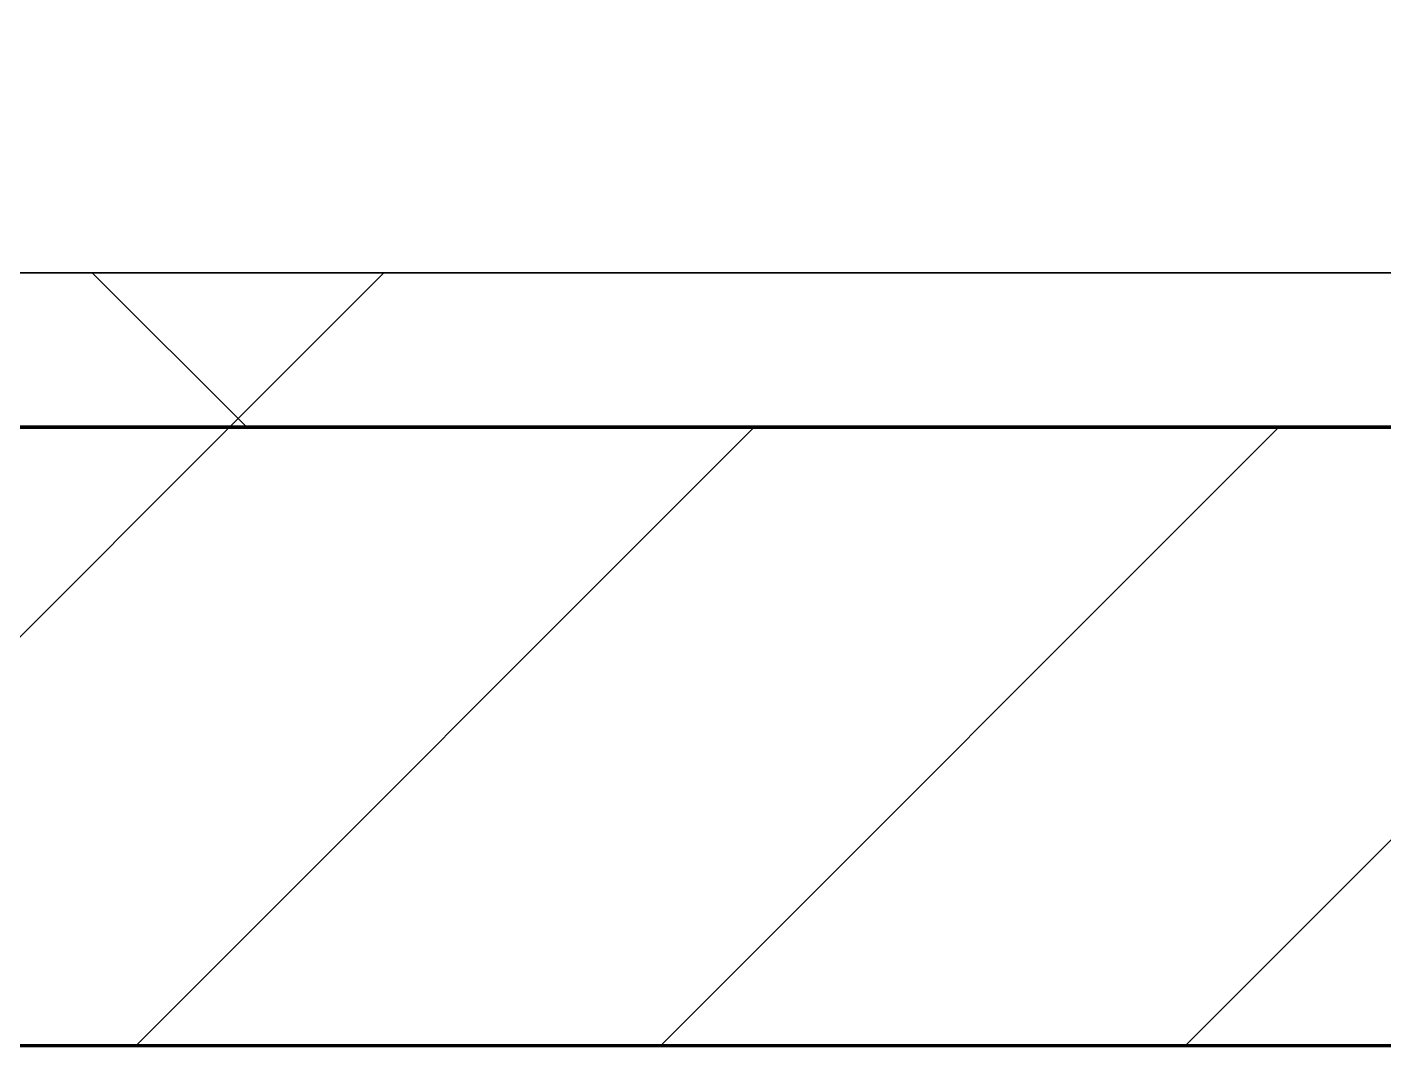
# Model space of a CAD drawing. Header units: millimetres. Extents: x -794334 to -714814, y -17806 to 22403.
# Drawn here: x -730226.5 to -729787.7, y -4021 to -3691.6 of the extents above; entities that cross this region are included whole.
import ezdxf
from ezdxf.xclip import XClip

# ---------------------------------------------------------------- set-up
doc = ezdxf.new("R2010")
doc.units = ezdxf.units.MM
doc.header["$XCLIPFRAME"] = 0
for name, color, linetype, lineweight in [('A-GLAZ-CURT', 2, 'Continuous', 9), ('A-WALL', 5, 'Continuous', 35), ('A-WALL-FNSH', 2, 'Continuous', 35), ('A-WALL-PATT', 1, 'Continuous', 35), ('WALL-E', 2, 'Continuous', 35)]:
    doc.layers.add(name, color=color, linetype=linetype, lineweight=lineweight)
doc.layers.add('A11_ALU.SOLID SHEET', color=2, linetype='Continuous')

# ---------------------------------------------------------------- blocks, each defined once
blk = doc.blocks.new('PPLS-PP19_Custom Tile Pattern - Custom Tile Pattern-V198-4252-01 ENLARGED CONCOURSE LEVEL - REFLECTED CEILING PLAN - SHEET 3')
at = {"layer": 'A-GLAZ-CURT'}
for p, q in [((-300, 0), (300, 0)), ((300, 0), (-300, 0)), ((195.99, 0), (206.22, 0)), ((206.22, 0), (195.99, 0)), ((207.24, 0), (213.31, 0)), ((213.31, 0), (207.24, 0)), ((230.06, 0), (300, 0)), ((-300, -50), (300, -50)), ((300, -50), (-300, -50))]:
    blk.add_line(p, q, dxfattribs=at)
for points, knots in [([(-126.5, 0), (-122.44, 0), (-108.71, 0), (-86.68, 0), (-63.44, 0), (-54.4, 0), (-48.53, 0), (-30.79, 0), (-18.03, 0), (8.61, 0), (15.02, 0), (22.91, 0), (31, 0), (39.04, 0), (51.19, 0), (58.74, 0), (61.34, 0), (61.45, 0)], [-5231.017328, -5231.017328, -5231.017328, -5231.017328, -4994.692869, -4542.524482, -4008.285538, -3689.699207, -3546.54457, -3315.260113, -2864.387349, -2439.246196, -2084.094819, -1956.422387, -1818.904206, -1645.594513, -1443.202566, -1228.752106, -1120.932285, -1120.932285, -1120.932285, -1120.932285]), ([(70.48, 0), (70.38, 0), (65.14, 0), (53.52, 0), (37, 0), (24.07, 0), (12.82, 0), (-2.9, 0), (-20.62, 0), (-32.81, 0), (-44.85, 0), (-51.43, 0), (-51.79, 0)], [-2956.590652, -2956.590652, -2956.590652, -2956.590652, -2950.589685, -2634.532728, -2313.748533, -2106.613311, -1925.670641, -1617.263037, -1290.787923, -1039.307308, -819.71621, -644.910881, -644.910881, -644.910881, -644.910881]), ([(-36.78, 0), (-32.43, 0), (-19.22, 0), (8.83, 0), (43.36, 0), (70.92, 0), (82.12, 0), (83.66, 0)], [-6191.144455, -6191.144455, -6191.144455, -6191.144455, -5862.463379, -5340.621928, -4573.028122, -4094.177415, -3869.465285, -3869.465285, -3869.465285, -3869.465285]), ([(70.47, 0), (66.03, 0), (55.74, 0), (39.61, 0), (24.74, 0), (2.64, 0), (-17.84, 0), (-30.57, 0), (-31.82, 0), (-32, 0)], [-4643.979659, -4643.979659, -4643.979659, -4643.979659, -4326.416877, -4098.545751, -3766.694881, -3333.063701, -2994.501669, -2698.150104, -2614.070998, -2614.070998, -2614.070998, -2614.070998]), ([(103.09, 0), (101.08, 0), (86.31, 0), (63.34, 0), (35.84, 0), (13.81, 0), (6.17, 0), (2.55, 0)], [-375.435014, -375.435014, -375.435014, -375.435014, -369.147452, -330.153101, -307.516438, -285.83788, -252.618324, -252.618324, -252.618324, -252.618324]), ([(2.61, 0), (2.75, 0), (12.38, 0), (22.06, 0), (37.44, 0), (45.92, 0), (57.76, 0), (64.47, 0), (72.74, 0), (75.22, 0), (76.03, 0), (76.21, 0)], [-1723.788009, -1723.788009, -1723.788009, -1723.788009, -1716.209403, -1206.526904, -1089.329421, -901.315459, -753.071572, -495.328968, -421.953223, -334.951786, -290.452333, -290.452333, -290.452333, -290.452333]), ([(2.7, 0), (3.62, 0), (16.23, 0), (38.1, 0), (60.36, 0), (69.75, 0)], [-432.714428, -432.714428, -432.714428, -432.714428, -429.606584, -390.253598, -361.643964, -361.643964, -361.643964, -361.643964]), ([(69.84, 0), (67.49, 0), (61.19, 0), (51.85, 0), (43.81, 0), (29.53, 0), (20.67, 0), (18.85, 0), (18.16, 0)], [-6861.970004, -6861.970004, -6861.970004, -6861.970004, -6738.82075, -6548.303034, -6314.283804, -6135.05769, -5972.647715, -5832.674503, -5832.674503, -5832.674503, -5832.674503]), ([(27.44, 0), (27.9, 0), (29.54, 0), (38.07, 0), (53.39, 0), (71.67, 0), (84.83, 0), (86.01, 0), (92.51, 0), (94.33, 0)], [-5037.309798, -5037.309798, -5037.309798, -5037.309798, -4887.603822, -4705.298446, -4353.683244, -3960.84581, -3759.045785, -3336.541051, -2783.776468, -2783.776468, -2783.776468, -2783.776468]), ([(27.89, 0), (29.09, 0), (33.4, 0), (48.37, 0), (61.43, 0), (69.15, 0), (69.85, 0)], [-147.777612, -147.777612, -147.777612, -147.777612, -135.792042, -118.513713, -97.899267, -95.855748, -95.855748, -95.855748, -95.855748]), ([(136.44, 0), (121.66, 0), (86.93, 0), (51.16, 0), (31.18, 0)], [-106.750556, -106.750556, -106.750556, -106.750556, -59.610984, 0, 0, 0, 0]), ([(70.09, 0), (69.74, 0), (64.8, 0), (57.82, 0), (46.51, 0), (41.18, 0), (36.02, 0), (35.54, 0), (35.54, 0)], [-358.877847, -358.877847, -358.877847, -358.877847, -357.622665, -341.267687, -334.000314, -326.15566, -319.318397, -317.489778, -317.489778, -317.489778, -317.489778]), ([(36.29, 0), (37.77, 0), (48.82, 0), (64.79, 0), (95.91, 0), (124.45, 0), (132.42, 0), (134.6, 0)], [-314.598523, -314.598523, -314.598523, -314.598523, -305.899624, -287.17622, -249.500363, -194.761443, -152.241002, -152.241002, -152.241002, -152.241002]), ([(61.47, 0), (61.47, 0), (61.21, 0), (54.61, 0), (53.71, 0), (53.56, 0)], [-1113.311073, -1113.311073, -1113.311073, -1113.311073, -1096.402191, -891.204116, -747.28819, -747.28819, -747.28819, -747.28819]), ([(70.46, 0), (75.26, 0), (98.1, 0), (120.56, 0), (138.15, 0), (138.34, 0)], [-360.928172, -360.928172, -360.928172, -360.928172, -346.313304, -291.370682, -290.777219, -290.777219, -290.777219, -290.777219]), ([(138.36, 0), (129.24, 0), (108.69, 0), (82.39, 0), (70.46, 0)], [-453.393945, -453.393945, -453.393945, -453.393945, -401.860199, -359.314637, -359.314637, -359.314637, -359.314637]), ([(70.46, 0), (81.24, 0), (101.24, 0), (116.36, 0), (128.63, 0), (128.95, 0)], [-95.265416, -95.265416, -95.265416, -95.265416, -63.759246, -39.050993, -35.895543, -35.895543, -35.895543, -35.895543]), ([(114.39, 0), (114.2, 0), (112.08, 0), (105.42, 0), (92.38, 0), (85.59, 0), (76.3, 0), (71.46, 0), (70.49, 0)], [-8148.58938, -8148.58938, -8148.58938, -8148.58938, -8105.191388, -7723.759874, -7531.75727, -7135.649961, -6924.452779, -6873.286093, -6873.286093, -6873.286093, -6873.286093]), ([(76.22, 0), (75.58, 0), (73.64, 0), (71.05, 0), (70.61, 0)], [-193.634889, -193.634889, -193.634889, -193.634889, -31.537676, 0, 0, 0, 0]), ([(94.4, 0), (94.4, 0), (94.64, 0), (99.11, 0), (108.97, 0), (120.79, 0), (139.94, 0), (163.31, 0), (185.23, 0), (193.62, 0), (194.69, 0), (194.79, 0)], [-2348.345796, -2348.345796, -2348.345796, -2348.345796, -2310.419338, -2233.599744, -2052.234781, -1843.028543, -1530.39897, -1095.004608, -529.74427, -295.064701, -265.121568, -265.121568, -265.121568, -265.121568]), ([(129.02, 0), (129.02, 0), (124.41, 0), (122.35, 0), (114.96, 0), (108.04, 0), (103.09, 0)], [-35.386604, -35.386604, -35.386604, -35.386604, -31.430235, -22.807238, -15.488593, 0, 0, 0, 0]), ([(138.19, 0), (136.47, 0), (132.66, 0), (126.24, 0), (118.6, 0), (114.23, 0), (111.98, 0), (105.66, 0), (105.23, 0), (105.23, 0)], [-9778.307256, -9778.307256, -9778.307256, -9778.307256, -9677.714971, -9567.007022, -9453.21225, -9220.200448, -9012.77275, -8966.157302, -8929.495943, -8929.495943, -8929.495943, -8929.495943]), ([(105.26, 0), (105.52, 0), (111.01, 0), (112.65, 0), (113.59, 0)], [-8920.561005, -8920.561005, -8920.561005, -8920.561005, -8814.835624, -8577.462505, -8577.462505, -8577.462505, -8577.462505]), ([(128.58, 0), (128.8, 0), (130.16, 0), (134.48, 0), (137.49, 0), (137.65, 0)], [-633.326174, -633.326174, -633.326174, -633.326174, -627.736123, -618.981161, -618.494257, -618.494257, -618.494257, -618.494257]), ([(137.1, 0), (136, 0), (133.64, 0), (129.87, 0), (129.11, 0)], [-670.405967, -670.405967, -670.405967, -670.405967, -651.020627, -640.742133, -640.742133, -640.742133, -640.742133]), ([(138.31, 0), (143.52, 0), (152.93, 0), (161.24, 0), (162.19, 0), (162.75, 0)], [-617.822622, -617.822622, -617.822622, -617.822622, -602.094757, -592.980799, -581.414464, -581.414464, -581.414464, -581.414464]), ([(157.9, 0), (156.77, 0), (151.67, 0), (144.7, 0), (139.48, 0), (138.34, 0)], [-10292.955006, -10292.955006, -10292.955006, -10292.955006, -10098.273015, -9847.788484, -9781.302464, -9781.302464, -9781.302464, -9781.302464]), ([(168.37, 0), (167.68, 0), (162.47, 0), (152.8, 0), (139.77, 0), (139.11, 0)], [-543.375029, -543.375029, -543.375029, -543.375029, -530.793311, -458.593899, -454.816382, -454.816382, -454.816382, -454.816382]), ([(193.8, 0), (193.33, 0), (190.11, 0), (183.13, 0), (171, 0), (161.95, 0), (161.28, 0), (158.35, 0), (157.85, 0), (157.77, 0)], [-11665.349007, -11665.349007, -11665.349007, -11665.349007, -11565.880756, -11105.624034, -10839.086983, -10768.332124, -10666.779182, -10580.760289, -10550.278881, -10550.278881, -10550.278881, -10550.278881]), ([(300, 0), (286.53, 0), (254.22, 0), (207.11, 0), (177.41, 0), (159.34, 0), (158.33, 0), (158.3, 0)], [-285.253232, -285.253232, -285.253232, -285.253232, -244.693688, -187.987675, -143.776725, -129.632772, -123.352749, -123.352749, -123.352749, -123.352749]), ([(159.07, 0), (159.13, 0), (160.84, 0), (165.21, 0), (174.15, 0), (185.98, 0), (200.51, 0), (206.02, 0), (206.23, 0)], [-115.643202, -115.643202, -115.643202, -115.643202, -114.681583, -87.660824, -65.295536, -41.623857, -24.459831, -23.770759, -23.770759, -23.770759, -23.770759]), ([(162.75, 0), (165.4, 0), (170.91, 0), (172.61, 0), (172.61, 0)], [-111.264224, -111.264224, -111.264224, -111.264224, -56.742688, -19.085662, -19.085662, -19.085662, -19.085662]), ([(247.1, 0), (246.76, 0), (245.04, 0), (238.34, 0), (226.56, 0), (221.1, 0), (200.27, 0), (182.99, 0), (174.27, 0), (169.67, 0), (168.99, 0)], [-9649.085549, -9649.085549, -9649.085549, -9649.085549, -9581.591397, -9406.094246, -9221.510254, -9016.44624, -8717.832359, -8253.978395, -8152.463617, -8069.855175, -8069.855175, -8069.855175, -8069.855175]), ([(215.22, 0), (214.62, 0), (210.55, 0), (203.98, 0), (187.54, 0), (175.3, 0), (169.49, 0)], [-203.825446, -203.825446, -203.825446, -203.825446, -198.527383, -184.406837, -162.427601, -142.916156, -142.916156, -142.916156, -142.916156]), ([(171.51, 0), (176.48, 0), (193.23, 0), (201.73, 0), (208.81, 0), (213.9, 0), (241.96, 0), (266.73, 0), (281.71, 0), (291.71, 0), (296.52, 0), (297.86, 0), (298.09, 0)], [-7971.819559, -7971.819559, -7971.819559, -7971.819559, -7784.112253, -7606.717214, -7289.299508, -7042.621073, -6582.165592, -6068.460911, -5766.029927, -5566.724884, -5280.360606, -5199.253518, -5199.253518, -5199.253518, -5199.253518]), ([(172.07, 0), (177.66, 0), (187.87, 0), (200.18, 0), (204.7, 0), (206.17, 0)], [-255.364076, -255.364076, -255.364076, -255.364076, -237.955587, -223.92608, -218.547712, -218.547712, -218.547712, -218.547712]), ([(206.73, 0), (207.3, 0), (210.06, 0), (213.96, 0), (215.11, 0)], [-217.881436, -217.881436, -217.881436, -217.881436, -215.862851, -208.75215, -208.75215, -208.75215, -208.75215]), ([(300, 0), (288.22, 0), (262, 0), (230.43, 0), (219.94, 0), (219.02, 0)], [-12528.858583, -12528.858583, -12528.858583, -12528.858583, -11905.454923, -11162.864862, -10856.732305, -10856.732305, -10856.732305, -10856.732305]), ([(219.9, 0), (220.86, 0), (227.84, 0), (242.06, 0), (246.54, 0), (246.96, 0)], [-10670.940496, -10670.940496, -10670.940496, -10670.940496, -10511.382485, -9925.173265, -9834.877357, -9834.877357, -9834.877357, -9834.877357]), ([(284.76, 0), (284.76, 0), (285.09, 0), (287.47, 0), (293.59, 0), (297.76, 0), (300, 0)], [-4110.630118, -4110.630118, -4110.630118, -4110.630118, -4053.389046, -3959.664717, -3862.421465, -3746.95702, -3746.95702, -3746.95702, -3746.95702]), ([(297.38, 0), (295.84, 0), (291.62, 0), (285.38, 0), (284.87, 0)], [-4803.172655, -4803.172655, -4803.172655, -4803.172655, -4358.271401, -4143.037883, -4143.037883, -4143.037883, -4143.037883])]:
    blk.add_open_spline(points, degree=3, knots=knots, dxfattribs=at)
for points in [[(76.63, 0), (75, 0), (73.04, 0), (70.96, 0)], [(80.35, 0), (79.57, 0), (78.27, 0), (76.63, 0)], [(84.06, 0), (83.48, 0), (82.41, 0), (81.72, 0)], [(168.74, 0), (168.74, 0), (169.81, 0), (171.51, 0)], [(195.11, 0), (194.91, 0), (194.44, 0), (193.8, 0)], [(206.82, 0), (213.88, 0), (220, 0), (230.06, 0)]]:
    blk.add_open_spline(points, degree=3, dxfattribs=at)
blk = doc.blocks.new('PPLS-PP19_Custom Tile Pattern - Custom Tile Pattern-V199-4252-01 ENLARGED CONCOURSE LEVEL - REFLECTED CEILING PLAN - SHEET 3')
at = {"layer": 'A-GLAZ-CURT'}
for p, q in [((-300, 0), (300, 0)), ((300, 0), (-300, 0)), ((-293.07, 0), (-275.75, 0)), ((-275.75, 0), (-293.07, 0)), ((-222.32, 0), (-205, 0)), ((-205, 0), (-222.32, 0)), ((-300, -50), (300, -50)), ((300, -50), (-300, -50))]:
    blk.add_line(p, q, dxfattribs=at)
at = {"layer": 'A-GLAZ-CURT', "flags": 128}
for points in [[(-300, 0), (-291.56, 0), (-283.3, 0), (-275.2, 0), (-267.26, 0), (-259.45, 0), (-251.77, 0), (-244.2, 0), (-236.74, 0), (-229.36, 0), (-222.06, 0), (-214.83, 0), (-207.71, 0), (-200.76, 0), (-194.02, 0), (-187.54, 0), (-181.38, 0), (-175.58, 0), (-170.25, 0), (-165.64, 0), (-162.01, 0), (-159.53, 0), (-157.46, 0), (-154.52, 0), (-149.42, 0), (-141.84, 0), (-132.81, 0), (-126.08, 0)], [(-190.44, 0), (-196.37, 0), (-202.58, 0), (-209.04, 0), (-215.73, 0), (-222.63, 0), (-229.72, 0), (-236.97, 0), (-244.39, 0), (-251.96, 0), (-259.67, 0), (-267.51, 0), (-275.48, 0), (-283.55, 0), (-291.73, 0), (-300, 0)], [(-125.17, 0), (-128.55, 0), (-134.16, 0), (-140.03, 0), (-145.5, 0), (-150.63, 0), (-155.53, 0), (-160.27, 0), (-164.95, 0), (-169.65, 0), (-174.47, 0), (-179.49, 0), (-184.81, 0), (-190.15, 0)]]:
    blk.add_lwpolyline(points, dxfattribs=at)
at = {"layer": 'A-GLAZ-CURT'}
for points, knots in [([(-300, 0), (-284.65, 0), (-236.57, 0), (-174.61, 0), (-129.95, 0), (-110.8, 0), (-99.5, 0), (-91.46, 0)], [-5323.127839, -5323.127839, -5323.127839, -5323.127839, -4502.809032, -2700.551212, -1002.059161, -460.363443, 0, 0, 0, 0]), ([(-258.04, 0), (-266.25, 0), (-279.89, 0), (-294.48, 0), (-300, 0)], [-14212.965636, -14212.965636, -14212.965636, -14212.965636, -13729.592194, -13439.944408, -13439.944408, -13439.944408, -13439.944408]), ([(-258.37, 0), (-260.25, 0), (-263.21, 0), (-264.9, 0), (-265.4, 0)], [-398.465923, -398.465923, -398.465923, -398.465923, -208.940337, 0, 0, 0, 0]), ([(-137.88, 0), (-140.56, 0), (-147.66, 0), (-147.69, 0), (-158.72, 0), (-174.02, 0), (-185.59, 0), (-209.77, 0), (-232.01, 0), (-251.34, 0), (-256.71, 0), (-258.09, 0)], [-3187.727384, -3187.727384, -3187.727384, -3187.727384, -2919.378265, -2477.344047, -2237.412286, -2029.680487, -1755.085331, -1400.429864, -858.079193, -543.655514, -408.045178, -408.045178, -408.045178, -408.045178]), ([(-190.91, 0), (-198.41, 0), (-219.45, 0), (-242.36, 0), (-257.94, 0)], [-15667.613966, -15667.613966, -15667.613966, -15667.613966, -15131.813646, -14214.785993, -14214.785993, -14214.785993, -14214.785993]), ([(-257.3, 0), (-256.97, 0), (-253.55, 0), (-241.25, 0), (-225.99, 0), (-213.1, 0), (-201.6, 0), (-194.37, 0), (-190.16, 0)], [-5684.140396, -5684.140396, -5684.140396, -5684.140396, -5657.471696, -5413.335975, -5017.494783, -4832.723979, -4666.091899, -4422.439864, -4422.439864, -4422.439864, -4422.439864]), ([(-133.82, 0), (-135.51, 0), (-137.8, 0), (-149.31, 0), (-162.01, 0), (-177.91, 0), (-199.46, 0), (-216.65, 0), (-231.26, 0), (-233.46, 0), (-234, 0)], [-2731.647847, -2731.647847, -2731.647847, -2731.647847, -2418.507304, -2308.929706, -2113.765672, -1763.376603, -1422.553702, -978.033455, -846.069444, -682.911962, -682.911962, -682.911962, -682.911962]), ([(-233.49, 0), (-233.44, 0), (-232.38, 0), (-230.74, 0), (-225.3, 0), (-223.63, 0)], [-455.274641, -455.274641, -455.274641, -455.274641, -440.605512, -119.536984, 0, 0, 0, 0]), ([(-223.63, 0), (-219.39, 0), (-206.17, 0), (-188.58, 0), (-169.02, 0), (-152.12, 0), (-136.84, 0), (-127.33, 0), (-124.19, 0), (-123.43, 0), (-123.28, 0)], [-5463.295695, -5463.295695, -5463.295695, -5463.295695, -5161.076232, -4739.070012, -4465.409639, -4149.119819, -3839.893365, -3647.167523, -3488.92562, -3439.852845, -3439.852845, -3439.852845, -3439.852845]), ([(-122.46, 0), (-126.46, 0), (-146.73, 0), (-169.88, 0), (-190.16, 0)], [-17507.862731, -17507.862731, -17507.862731, -17507.862731, -17136.203329, -15685.528127, -15685.528127, -15685.528127, -15685.528127]), ([(-189.86, 0), (-188.71, 0), (-181.56, 0), (-171.77, 0), (-158.7, 0), (-157.22, 0)], [-4416.730713, -4416.730713, -4416.730713, -4416.730713, -4349.945572, -4000.813434, -3840.635403, -3840.635403, -3840.635403, -3840.635403]), ([(-152.35, 0), (-151.03, 0), (-147.71, 0), (-143.57, 0), (-138.62, 0)], [-3494.978217, -3494.978217, -3494.978217, -3494.978217, -3371.022232, -3227.460399, -3227.460399, -3227.460399, -3227.460399]), ([(-123.27, 0), (-124.63, 0), (-128.35, 0), (-136.96, 0), (-147.46, 0), (-150.03, 0), (-150.57, 0)], [-5814.755826, -5814.755826, -5814.755826, -5814.755826, -5700.061948, -5508.838257, -5298.784692, -5196.16478, -5196.16478, -5196.16478, -5196.16478]), ([(-150.34, 0), (-150.07, 0), (-147.75, 0), (-142.6, 0), (-127.26, 0), (-107.3, 0), (-90.42, 0), (-75.26, 0), (-68.41, 0), (-65.12, 0), (-63.63, 0)], [-4948.728362, -4948.728362, -4948.728362, -4948.728362, -4883.323924, -4440.880425, -4054.690705, -3793.097032, -3402.597032, -3144.956779, -3050.982048, -2969.237017, -2969.237017, -2969.237017, -2969.237017]), ([(-122.81, 0), (-128.03, 0), (-136.73, 0), (-147.74, 0), (-149.07, 0)], [-6742.200112, -6742.200112, -6742.200112, -6742.200112, -6449.282163, -6277.220794, -6277.220794, -6277.220794, -6277.220794]), ([(-148.23, 0), (-146.94, 0), (-140.15, 0), (-137.28, 0), (-133.93, 0), (-128.78, 0), (-126.5, 0)], [-6162.058746, -6162.058746, -6162.058746, -6162.058746, -6017.569127, -5560.701257, -5364.112219, -5231.017328, -5231.017328, -5231.017328, -5231.017328]), ([(-86.16, 0), (-91.37, 0), (-104.13, 0), (-122.65, 0), (-139.03, 0), (-146.11, 0), (-146.95, 0)], [-1681.3698, -1681.3698, -1681.3698, -1681.3698, -1374.161226, -945.742622, -741.901385, -489.130243, -489.130243, -489.130243, -489.130243]), ([(-146.69, 0), (-146.59, 0), (-145.49, 0), (-135.69, 0), (-128.29, 0), (-125.15, 0)], [-420.34245, -420.34245, -420.34245, -420.34245, -406.956646, -290.263673, 0, 0, 0, 0]), ([(-127.41, 0), (-131.63, 0), (-133.16, 0), (-134.09, 0), (-134.15, 0)], [-8540.990293, -8540.990293, -8540.990293, -8540.990293, -8266.114998, -8246.473386, -8246.473386, -8246.473386, -8246.473386]), ([(-134.15, 0), (-133.32, 0), (-130.31, 0), (-117.33, 0), (-92.04, 0), (-74.02, 0), (-62.74, 0), (-60.36, 0), (-59.97, 0)], [-7657.439573, -7657.439573, -7657.439573, -7657.439573, -7293.749979, -6839.55839, -6236.997189, -5713.340575, -5140.470607, -5006.787413, -5006.787413, -5006.787413, -5006.787413]), ([(-113.43, 0), (-113.44, 0), (-113.96, 0), (-119.73, 0), (-125.43, 0), (-127.03, 0), (-127.41, 0)], [-328.499627, -328.499627, -328.499627, -328.499627, -282.672656, -98.539552, -24.539552, 0, 0, 0, 0]), ([(-126.5, 0), (-122.44, 0), (-108.71, 0), (-86.68, 0), (-64.43, 0), (-56.73, 0), (-54.4, 0)], [-5231.017328, -5231.017328, -5231.017328, -5231.017328, -4994.692869, -4542.524482, -4008.285538, -3745.158137, -3745.158137, -3745.158137, -3745.158137]), ([(-125.15, 0), (-124.93, 0), (-124.21, 0), (-123.33, 0), (-122.65, 0)], [-3362.7396, -3362.7396, -3362.7396, -3362.7396, -3342.215224, -3292.682525, -3292.682525, -3292.682525, -3292.682525]), ([(-122.32, 0), (-119.33, 0), (-111.91, 0), (-98.9, 0), (-85.29, 0), (-71.67, 0), (-65.93, 0), (-65.07, 0)], [-3284.733784, -3284.733784, -3284.733784, -3284.733784, -3074.362186, -2902.289527, -2605.247022, -2322.099534, -2241.8264, -2241.8264, -2241.8264, -2241.8264]), ([(-72.93, 0), (-75.51, 0), (-88.84, 0), (-106.98, 0), (-122.28, 0)], [-19442.345229, -19442.345229, -19442.345229, -19442.345229, -18935.241197, -17513.273954, -17513.273954, -17513.273954, -17513.273954]), ([(-54.79, 0), (-62.66, 0), (-79.26, 0), (-104.84, 0), (-117.78, 0), (-122.28, 0)], [-8020.893237, -8020.893237, -8020.893237, -8020.893237, -7508.296369, -7004.680444, -6752.102302, -6752.102302, -6752.102302, -6752.102302]), ([(-122.08, 0), (-122.01, 0), (-121.69, 0), (-121.2, 0), (-120.88, 0)], [-3136.336417, -3136.336417, -3136.336417, -3136.336417, -3110.304437, -3035.164275, -3035.164275, -3035.164275, -3035.164275]), ([(-120.13, 0), (-120.14, 0), (-120.22, 0), (-120.58, 0), (-121.58, 0)], [-2933.992132, -2933.992132, -2933.992132, -2933.992132, -2920.575025, -2855.57588, -2855.57588, -2855.57588, -2855.57588]), ([(-36.33, 0), (-36.43, 0), (-37.27, 0), (-45.02, 0), (-46.13, 0), (-60.59, 0), (-81.23, 0), (-99.51, 0), (-114.02, 0), (-117.28, 0), (-118.78, 0)], [-1855.773136, -1855.773136, -1855.773136, -1855.773136, -1810.870157, -1672.078046, -1405.135169, -1060.00838, -740.068933, -229.489605, -116.330425, 0, 0, 0, 0]), ([(-117.74, 0), (-117.19, 0), (-114.78, 0), (-113.43, 0), (-113.43, 0)], [-821.249067, -821.249067, -821.249067, -821.249067, -394.672656, -330.879064, -330.879064, -330.879064, -330.879064]), ([(-36.62, 0), (-36.62, 0), (-40.35, 0), (-44.32, 0), (-58.97, 0), (-85.2, 0), (-107.61, 0), (-116.56, 0), (-117.56, 0)], [-4069.478503, -4069.478503, -4069.478503, -4069.478503, -3858.647035, -3538.256648, -2842.901703, -2193.204658, -1433.981041, -985.49888, -985.49888, -985.49888, -985.49888]), ([(-115.82, 0), (-114.96, 0), (-110.41, 0), (-96.78, 0), (-71.33, 0), (-42.53, 0), (-12.78, 0), (4.23, 0), (9.64, 0), (10.14, 0), (10.18, 0)], [-5724.064692, -5724.064692, -5724.064692, -5724.064692, -5430.283136, -5103.229623, -4799.173296, -4065.652676, -3589.737505, -3285.047089, -3066.359526, -3044.715262, -3044.715262, -3044.715262, -3044.715262]), ([(9.32, 0), (9.08, 0), (7.65, 0), (2.57, 0), (-12.23, 0), (-25.64, 0), (-40, 0), (-56.24, 0), (-75.59, 0), (-94, 0), (-112.01, 0), (-114.94, 0), (-115.63, 0)], [-2922.926651, -2922.926651, -2922.926651, -2922.926651, -2882.788014, -2720.818881, -2518.50168, -2125.455881, -1792.521578, -1466.981642, -1208.454564, -789.402658, -501.969187, -243.577221, -243.577221, -243.577221, -243.577221])]:
    blk.add_open_spline(points, degree=3, knots=knots, dxfattribs=at)
for points in [[(-122.91, 0), (-125.31, 0), (-129.56, 0), (-133.82, 0)], [(-118.78, 0), (-120.02, 0), (-121.17, 0), (-122.31, 0)]]:
    blk.add_open_spline(points, degree=3, dxfattribs=at)
blk = doc.blocks.new('*U1029')
at = {"layer": 'A-GLAZ-CURT'}
for name, p in [('PPLS-PP19_Custom Tile Pattern - Custom Tile Pattern-V198-4252-01 ENLARGED CONCOURSE LEVEL - REFLECTED CEILING PLAN - SHEET 3', (48602.37, -7350)), ('PPLS-PP19_Custom Tile Pattern - Custom Tile Pattern-V199-4252-01 ENLARGED CONCOURSE LEVEL - REFLECTED CEILING PLAN - SHEET 3', (49202.37, -7350))]:
    blk.add_blockref(name, p, dxfattribs=at)
blk = doc.blocks.new('*U1630')
blk.add_lwpolyline([(22690, -750), (19166.45, -750), (19116.45, -700), (18966.44, -550), (-101025.39, -550), (-101025.39, -6704.96), (-96300, -6704.96), (-96300, -7350), (-94497.63, -7350), (17250, -7350), (17250, -6849.96), (18300, -6849.96), (22690, -6849.96)], close=True)

msp = doc.modelspace()

# ---------------------------------------------------------------- block references
at = {"layer": 'A11_ALU.SOLID SHEET'}
ref = msp.add_blockref('*U1630', (-744681.24, 3579.02), dxfattribs=at)
XClip(ref).set_block_clipping_path([(-45802.4668593339, -9620.0029952967), (23702.8690583039, 10334.9999958097)])

# ---------------------------------------------------------------- next in the draw order: hatches: boundary and pattern name
at = {"layer": 'A-WALL-PATT', "lineweight": 9}
h = msp.add_hatch(dxfattribs=at)
h.set_pattern_fill('FP_5', color=256, style=0, pattern_type=2)
h.set_pattern_definition([(45, (0, 0), (-212.13203, 212.13203), []), (135, (0, 0), (-212.13203, -212.13203), [])])
h.paths.add_polyline_path([(-727630.24, -3820.98), (-727382.37, -3820.98), (-727382.37, -3770.98), (-790483.7, -3770.98), (-790483.7, -3820.98), (-727766, -3820.98)])
h = msp.add_hatch(dxfattribs=at)
h.set_pattern_fill('FP_2', color=256, style=0, pattern_type=2)
h.set_pattern_definition([(45, (0, 0), (-84.852814, 84.852814), [])])
h.paths.add_polyline_path([(-727382.37, -4020.98), (-727382.37, -3820.98), (-790483.7, -3820.98), (-790483.7, -4020.98), (-727494.49, -4020.98)])

# ---------------------------------------------------------------- next in the draw order: linework, layer by layer
at = {"layer": 'A-WALL', "color": 7, "lineweight": 70}
for p, q in [((-731180, -3820.98), (-729980, -3820.98)), ((-729980, -3820.98), (-731180, -3820.98)), ((-729980, -3820.98), (-727382.37, -3820.98)), ((-727382.37, -3820.98), (-729980, -3820.98)), ((-729980, -4020.98), (-731180, -4020.98)), ((-727382.37, -4020.98), (-729980, -4020.98))]:
    msp.add_line(p, q, dxfattribs=at)
at = {"layer": 'A-WALL-FNSH', "color": 250}
for p, q in [((-731180, -3770.98), (-729980, -3770.98)), ((-729980, -3770.98), (-727432.37, -3770.98))]:
    msp.add_line(p, q, dxfattribs=at)
at = {"layer": 'WALL-E'}
for p, q in [((-727382.37, -4020.98), (-790483.7, -4020.98)), ((-790483.7, -4020.98), (-727382.37, -4020.98))]:
    msp.add_line(p, q, dxfattribs=at)

# ---------------------------------------------------------------- next in the draw order: block references
msp.add_blockref('*U1029', (-778882.37, 3579.02))

doc.saveas('drawing.dxf')
